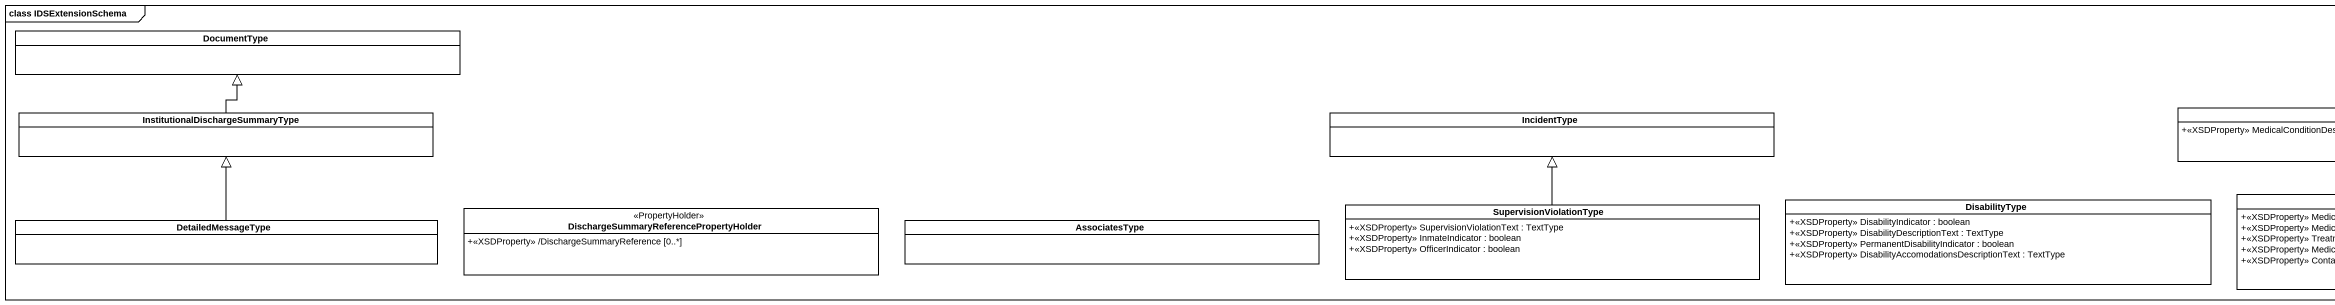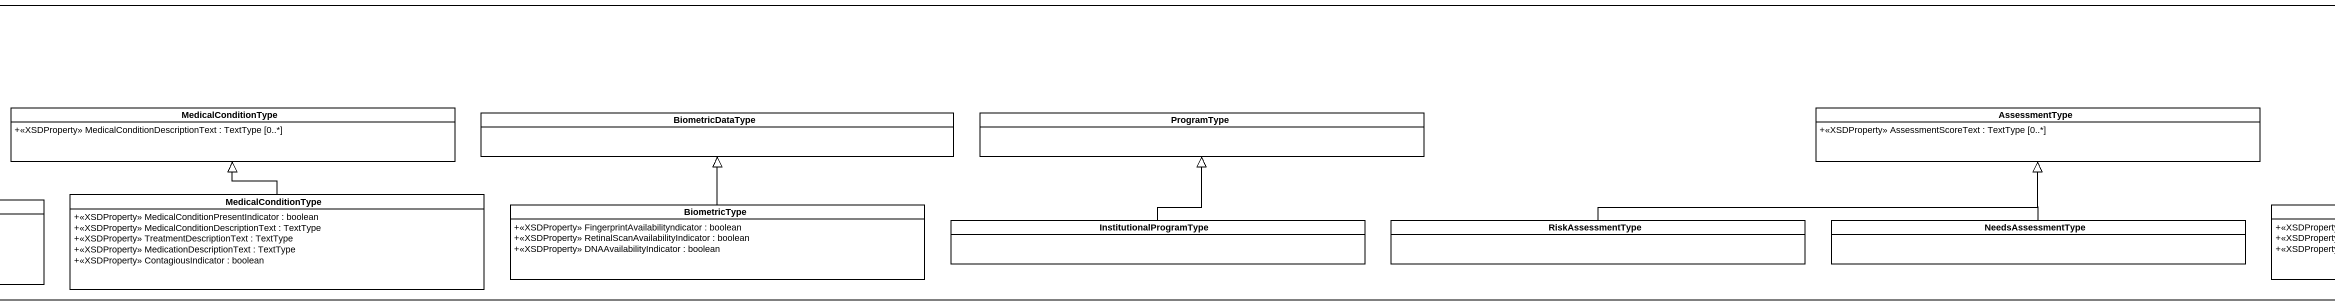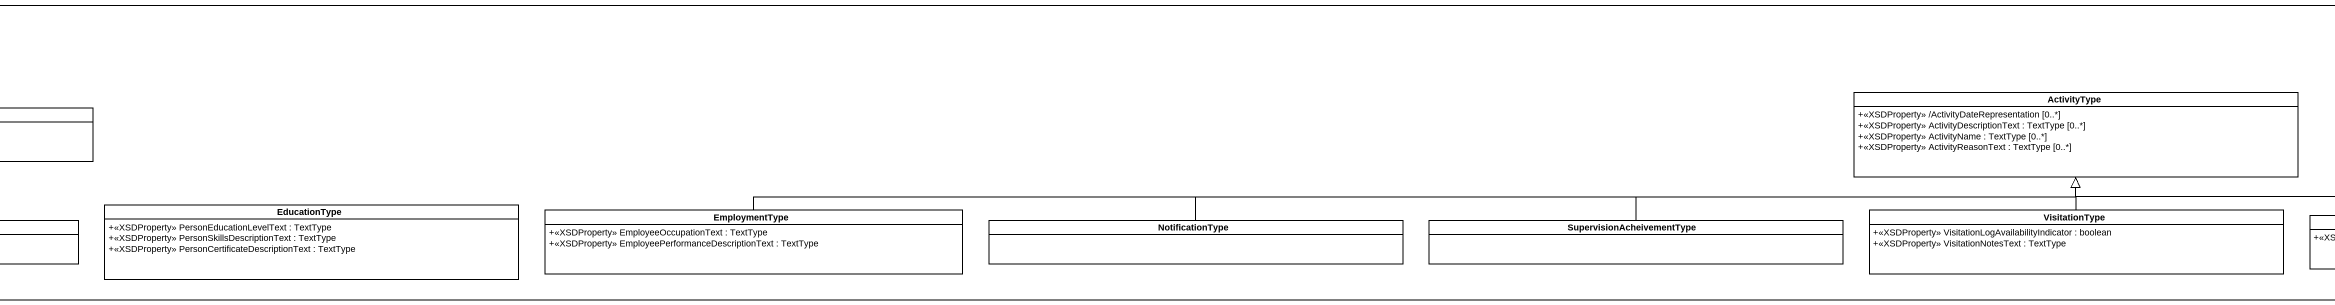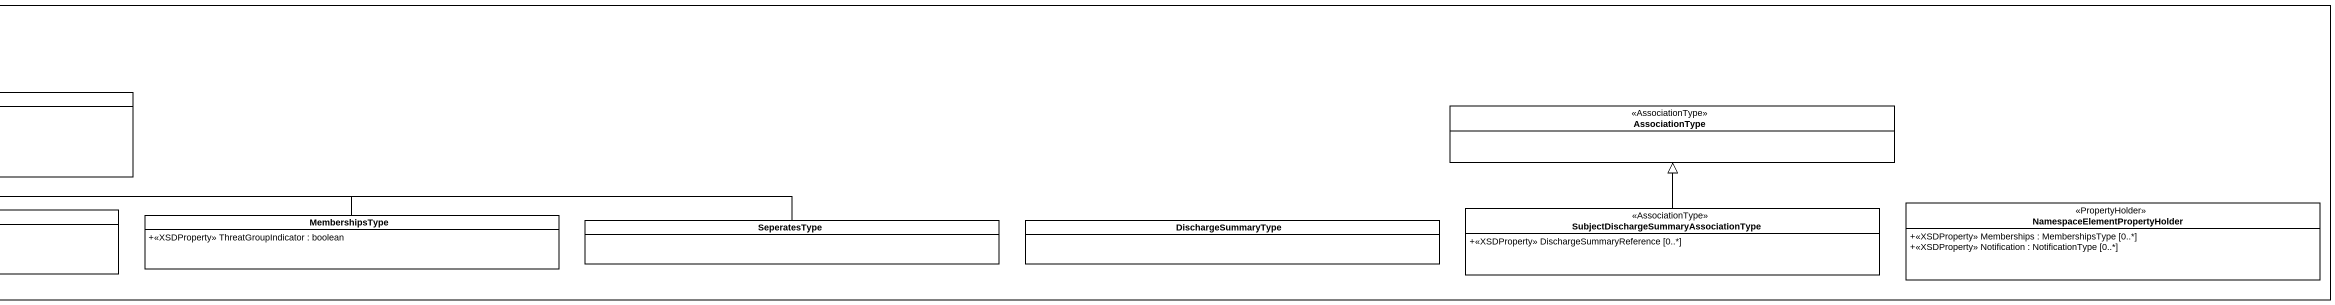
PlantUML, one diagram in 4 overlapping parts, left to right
@startuml
mainframe class IDSExtensionSchema
hide circle
hide empty members
skinparam classAttributeIconSize 0
class DocumentType
class "InstitutionalDischargeSummaryType" as InstitutionalDischargeSummar
class IncidentType
class MedicalConditionType {
  +<<XSDProperty>> MedicalConditionDescriptionText : TextType [0..*]
}
class BiometricDataType
class ProgramType
class AssessmentType {
  +<<XSDProperty>> AssessmentScoreText : TextType [0..*]
}
class ActivityType {
  +<<XSDProperty>> /ActivityDateRepresentation [0..*]
  +<<XSDProperty>> ActivityDescriptionText : TextType [0..*]
  +<<XSDProperty>> ActivityName : TextType [0..*]
  +<<XSDProperty>> ActivityReasonText : TextType [0..*]
}
class AssociationType <<AssociationType>>
class "MedicalConditionType" as MedicalConditionType_2 {
  +<<XSDProperty>> MedicalConditionPresentIndicator : boolean
  +<<XSDProperty>> MedicalConditionDescriptionText : TextType
  +<<XSDProperty>> TreatmentDescriptionText : TextType
  +<<XSDProperty>> MedicationDescriptionText : TextType
  +<<XSDProperty>> ContagiousIndicator : boolean
}
class DetailedMessageType
class "DischargeSummaryReferencePropertyHolder" as DischargeSummaryReferencePro <<PropertyHolder>> {
  +<<XSDProperty>> /DischargeSummaryReference [0..*]
}
class AssociatesType
class SupervisionViolationType {
  +<<XSDProperty>> SupervisionViolationText : TextType
  +<<XSDProperty>> InmateIndicator : boolean
  +<<XSDProperty>> OfficerIndicator : boolean
}
class DisabilityType {
  +<<XSDProperty>> DisabilityIndicator : boolean
  +<<XSDProperty>> DisabilityDescriptionText : TextType
  +<<XSDProperty>> PermanentDisabilityIndicator : boolean
  +<<XSDProperty>> DisabilityAccomodationsDescriptionText : TextType
}
class BiometricType {
  +<<XSDProperty>> FingerprintAvailabilityndicator : boolean
  +<<XSDProperty>> RetinalScanAvailabilityIndicator : boolean
  +<<XSDProperty>> DNAAvailabilityIndicator : boolean
}
class InstitutionalProgramType
class RiskAssessmentType
class NeedsAssessmentType
class EducationType {
  +<<XSDProperty>> PersonEducationLevelText : TextType
  +<<XSDProperty>> PersonSkillsDescriptionText : TextType
  +<<XSDProperty>> PersonCertificateDescriptionText : TextType
}
class EmploymentType {
  +<<XSDProperty>> EmployeeOccupationText : TextType
  +<<XSDProperty>> EmployeePerformanceDescriptionText : TextType
}
class NotificationType
class SupervisionAcheivementType
class VisitationType {
  +<<XSDProperty>> VisitationLogAvailabilityIndicator : boolean
  +<<XSDProperty>> VisitationNotesText : TextType
}
class MembershipsType {
  +<<XSDProperty>> ThreatGroupIndicator : boolean
}
class SeperatesType
class DischargeSummaryType
class "SubjectDischargeSummaryAssociationType" as SubjectDischargeSummaryAssoc <<AssociationType>> {
  +<<XSDProperty>> DischargeSummaryReference [0..*]
}
class "NamespaceElementPropertyHolder" as NamespaceElementPropertyHold <<PropertyHolder>> {
  +<<XSDProperty>> Memberships : MembershipsType [0..*]
  +<<XSDProperty>> Notification : NotificationType [0..*]
}
InstitutionalDischargeSummar -up-|> DocumentType
MedicalConditionType_2 -up-|> MedicalConditionType
DetailedMessageType -up-|> InstitutionalDischargeSummar
SupervisionViolationType -up-|> IncidentType
BiometricType -up-|> BiometricDataType
InstitutionalProgramType -up-|> ProgramType
RiskAssessmentType -right-|> AssessmentType
NeedsAssessmentType -up-|> AssessmentType
EmploymentType -right-|> ActivityType
NotificationType -right-|> ActivityType
SupervisionAcheivementType -right-|> ActivityType
VisitationType -up-|> ActivityType
MembershipsType -left-|> ActivityType
SeperatesType -left-|> ActivityType
SubjectDischargeSummaryAssoc -up-|> AssociationType
@enduml
